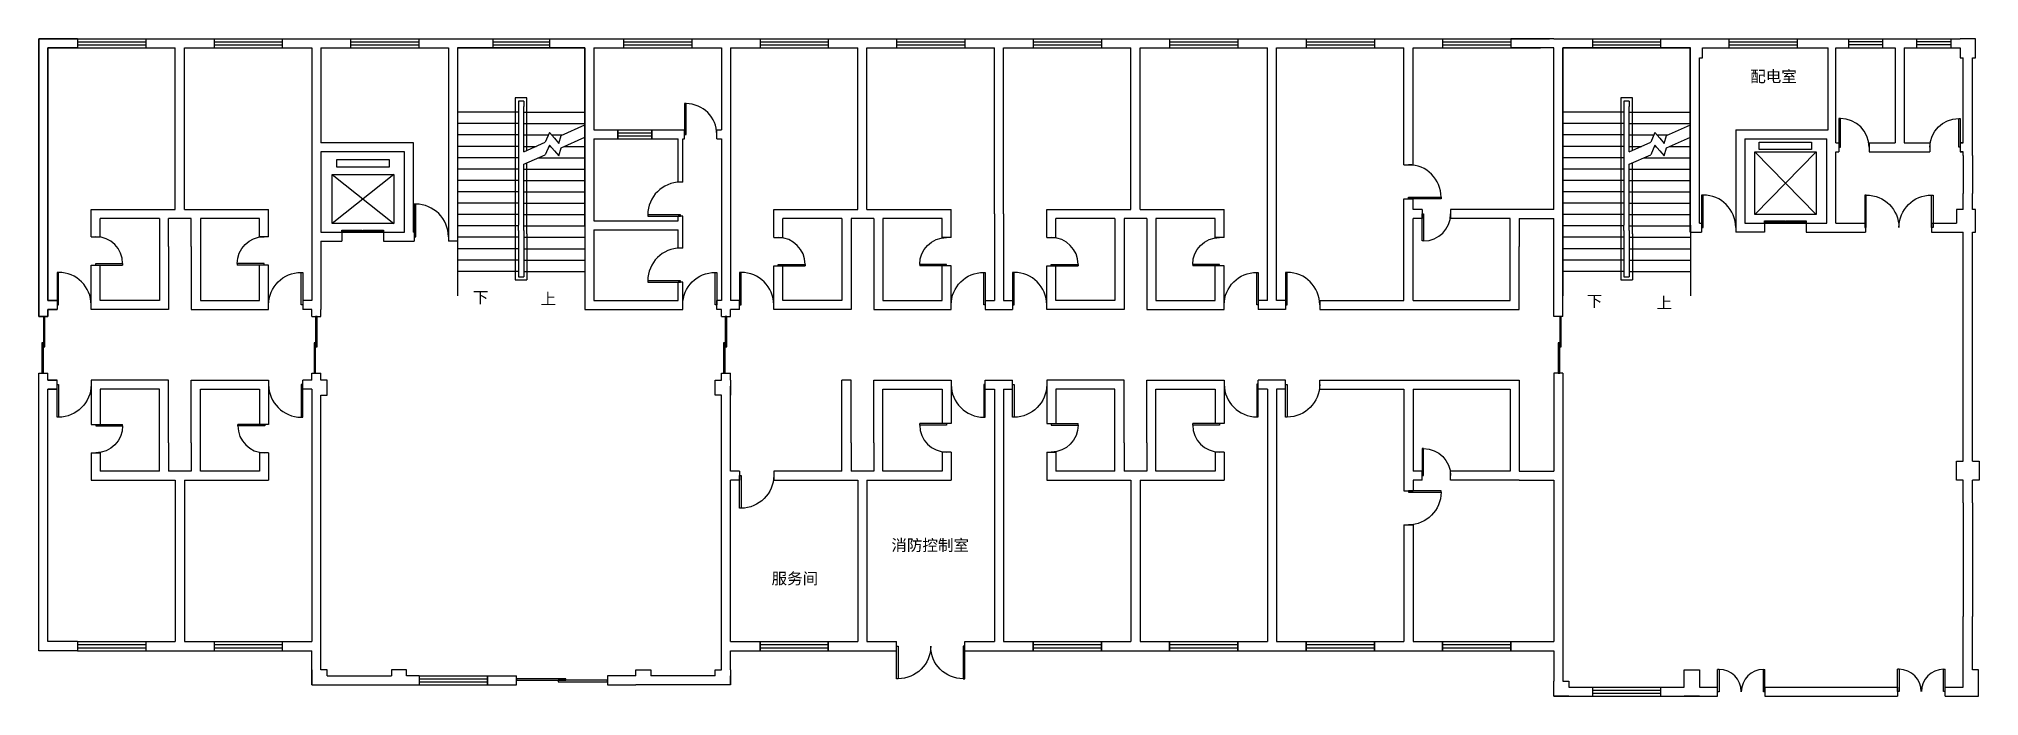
# Model space of a CAD drawing. Extents: x 50851 to 102021, y -94828 to -77488.
import ezdxf

# ---------------------------------------------------------------- set-up
doc = ezdxf.new("R2010")
doc.units = 0
doc.header["$MEASUREMENT"] = 0
for name, color, linetype in [('Door', 14, 'CONTINUOUS'), ('Elevator', 7, 'CONTINUOUS'), ('Stair', 162, 'CONTINUOUS'), ('TEXT', 7, 'CONTINUOUS'), ('Wall', 2, 'CONTINUOUS'), ('Window', 7, 'CONTINUOUS')]:
    doc.layers.add(name, color=color, linetype=linetype)
doc.styles.add('HZ', font='simhei.ttf')

# ---------------------------------------------------------------- blocks, each defined once
blk = doc.blocks.new('双开门3')
at = {"layer": 'Door'}
for p, q in [((-1251, 0), (-1251, 585)), ((-1211, 585), (-1251, 585)), ((-1211, 585), (-1211, 0)), ((-40, 0), (-40, 585)), ((-40, 585), (0, 585)), ((0, 0), (0, 585)), ((-1211, 0), (-1251, 0)), ((0, 0), (-40, 0))]:
    blk.add_line(p, q, dxfattribs=at)
for centre, start, end in [((-1211, 0), 0, 90), ((-40, 0), 90, 180)]:
    blk.add_arc(centre, 585, start, end, dxfattribs=at)
blk = doc.blocks.new('普通门8')
at = {"layer": 'Door'}
for p, q in [((40, 810), (0, 810)), ((0, 810), (0, 0)), ((40, 0), (40, 810)), ((0, 0), (40, 0))]:
    blk.add_line(p, q, dxfattribs=at)
blk.add_arc((40, 0), 810, 0, 90, dxfattribs=at)
blk = doc.blocks.new('双开门')
at = {"layer": 'Door'}
for p, q in [((40, 860), (0, 860)), ((0, 860), (0, 0)), ((40, 0), (40, 860)), ((1760, 0), (1760, 860)), ((1760, 860), (1800, 860)), ((1800, 860), (1800, 0)), ((0, 0), (40, 0)), ((1800, 0), (1760, 0))]:
    blk.add_line(p, q, dxfattribs=at)
for centre, start, end in [((40, 0), 0, 90), ((1760, 0), 90, 180)]:
    blk.add_arc(centre, 860, start, end, dxfattribs=at)
blk = doc.blocks.new('推拉门2')
at = {"layer": 'Door'}
for p, q in [((1300, 0), (0, 0)), ((0, 0), (0, -40)), ((1300, -40), (1300, 0)), ((0, -40), (1300, -40)), ((2400, -40), (1100, -40)), ((1100, -40), (1100, -80)), ((1100, -80), (2400, -80)), ((2400, -80), (2400, -40))]:
    blk.add_line(p, q, dxfattribs=at)
blk = doc.blocks.new('电梯门')
at = {"layer": 'Door'}
for p, q in [((0, 15), (0, 55)), ((0, 55), (540, 55)), ((540, 15), (0, 15)), ((0, 0), (1100, 0)), ((540, 55), (540, 15)), ((560, 15), (560, 55)), ((560, 55), (1100, 55)), ((1100, 15), (560, 15)), ((1100, 55), (1100, 15))]:
    blk.add_line(p, q, dxfattribs=at)
blk = doc.blocks.new('推拉门')
at = {"layer": 'Door'}
for p, q in [((-40, 0), (-40, -800)), ((0, 0), (-40, 0)), ((0, -800), (0, 0)), ((-40, -700), (-80, -700)), ((-80, -700), (-80, -1500)), ((-40, -1500), (-40, -700)), ((-40, -800), (0, -800)), ((-80, -1500), (-40, -1500))]:
    blk.add_line(p, q, dxfattribs=at)
blk = doc.blocks.new('普通门800')
at = {"layer": 'Door'}
for p, q in [((40, 760), (0, 760)), ((0, 760), (0, 0)), ((40, 0), (40, 760)), ((0, 0), (40, 0))]:
    blk.add_line(p, q, dxfattribs=at)
blk.add_arc((40, 0), 760, 0, 90, dxfattribs=at)
blk = doc.blocks.new('普通门6')
at = {"layer": 'Door'}
for p, q in [((0, 0), (40, 0)), ((0, -710), (0, 0)), ((40, 0), (40, -710))]:
    blk.add_line(p, q, dxfattribs=at)
blk.add_arc((40, 0), 710, 270, 0, dxfattribs=at)
blk = doc.blocks.new('普通门5')
at = {"layer": 'Door'}
for p, q in [((0, 0), (0, 40)), ((0, 40), (860, 40)), ((860, 0), (0, 0)), ((860, 40), (860, 0))]:
    blk.add_line(p, q, dxfattribs=at)
blk.add_arc((0, 40), 860, 0, 90, dxfattribs=at)
blk = doc.blocks.new('普通门1')
at = {"layer": 'Door'}
for p, q in [((40, 860), (0, 860)), ((0, 860), (0, 0)), ((40, 0), (40, 860)), ((0, 0), (40, 0))]:
    blk.add_line(p, q, dxfattribs=at)
blk.add_arc((40, 0), 860, 0, 90, dxfattribs=at)
blk = doc.blocks.new('普通门')
at = {"layer": 'Door'}
blk.add_line((710, 40), (710, 0), dxfattribs=at)
for points in [[(0, 0), (0, 40)], [(0, 40), (710, 40)], [(0, 0), (710, 0)]]:
    blk.add_lwpolyline(points, dxfattribs=at)
blk.add_arc((0, 40), 710, 0, 90, dxfattribs=at)
blk = doc.blocks.new('普通门4')
at = {"layer": 'Door'}
for p, q in [((0, 40), (-860, 40)), ((-860, 40), (-860, 0)), ((-860, 0), (0, 0)), ((0, 0), (0, 40))]:
    blk.add_line(p, q, dxfattribs=at)
blk.add_arc((0, 40), 860, 90, 180, dxfattribs=at)
blk = doc.blocks.new('窗1')
at = {"layer": 'Window', "color": 7}
for p, q in [((0, 240), (1800, 240)), ((0, 0), (1800, 0))]:
    blk.add_line(p, q, dxfattribs=at)
at = {"layer": 'Window', "color": 7, "linetype": 'Continuous'}
for p, q in [((0, 240), (0, 0)), ((1800, 240), (1800, 0))]:
    blk.add_line(p, q, dxfattribs=at)
at = {"layer": 'Window', "color": 3}
for p, q in [((0, 160), (1800, 160)), ((0, 80), (1800, 80))]:
    blk.add_line(p, q, dxfattribs=at)
blk = doc.blocks.new('窗2')
at = {"layer": 'Window', "color": 7}
for p, q in [((0, 240), (900, 240)), ((0, 0), (900, 0))]:
    blk.add_line(p, q, dxfattribs=at)
at = {"layer": 'Window'}
for p, q in [((0, 0), (0, 240)), ((900, 0), (900, 240))]:
    blk.add_line(p, q, dxfattribs=at)
at = {"layer": 'Window', "color": 3}
for p, q in [((0, 160), (900, 160)), ((0, 80), (900, 80))]:
    blk.add_line(p, q, dxfattribs=at)
blk = doc.blocks.new('myWindow')
at = {"layer": 'Window'}
for p, q in [((98571, -77488), (99471, -77488)), ((98571, -77728), (99471, -77728))]:
    blk.add_line(p, q, dxfattribs=at)
at = {"layer": 'Window', "color": 3}
for p, q in [((99471, -77568), (98571, -77568)), ((99471, -77648), (98571, -77648))]:
    blk.add_line(p, q, dxfattribs=at)
blk = doc.blocks.new('窗5')
at = {"layer": 'Window', "color": 7}
for p, q in [((0, 240), (1500, 240)), ((0, 0), (1500, 0))]:
    blk.add_line(p, q, dxfattribs=at)
at = {"layer": 'Window', "color": 7, "linetype": 'Continuous'}
blk.add_line((0, 240), (0, 0), dxfattribs=at)
at = {"layer": 'Window', "color": 3}
for p, q in [((0, 160), (1500, 160)), ((0, 80), (1500, 80))]:
    blk.add_line(p, q, dxfattribs=at)
at = {"layer": 'Window'}
blk.add_line((1500, 240), (1500, 0), dxfattribs=at)

msp = doc.modelspace()

# ---------------------------------------------------------------- linework, layer by layer
at = {"layer": 'Door'}
for p, q in [((87371, -82818), (87331, -82818)), ((87371, -88298), (87331, -88298))]:
    msp.add_line(p, q, dxfattribs=at)
at = {"layer": 'Elevator'}
for p, q in [((96217, -80406), (96217, -80211)), ((96217, -80211), (97603, -80211)), ((97603, -80211), (97603, -80406)), ((58707, -80871), (58707, -80675)), ((58707, -80675), (60093, -80675)), ((58707, -80675), (60093, -80675)), ((58707, -80871), (58707, -80675)), ((58707, -80675), (60093, -80675)), ((58707, -80871), (58707, -80675)), ((58707, -80675), (60093, -80675)), ((58707, -80871), (58707, -80675)), ((60093, -80675), (60093, -80871)), ((60093, -80675), (60093, -80871)), ((60093, -80675), (60093, -80871)), ((60093, -80675), (60093, -80871)), ((96100, -80469), (97720, -80469)), ((96100, -80469), (97720, -82120)), ((97720, -80469), (96100, -82120)), ((96100, -82120), (96100, -80469)), ((97603, -80406), (96217, -80406)), ((97720, -80469), (97720, -82120)), ((58590, -81069), (60210, -81069)), ((60210, -81069), (58590, -82360)), ((58590, -81069), (60210, -82360)), ((58590, -82360), (58590, -81069)), ((58590, -82360), (58590, -81069)), ((58590, -81069), (60210, -81069)), ((58590, -82360), (58590, -81069)), ((58590, -81069), (60210, -81069)), ((58590, -82360), (58590, -81069)), ((58590, -81069), (60210, -81069)), ((60093, -80871), (58707, -80871)), ((60093, -80871), (58707, -80871)), ((60093, -80871), (58707, -80871)), ((60093, -80871), (58707, -80871)), ((60210, -81069), (60210, -82360)), ((60210, -81069), (60210, -82360)), ((60210, -81069), (60210, -82360)), ((60210, -81069), (60210, -82360)), ((60210, -82360), (58590, -82360)), ((60210, -82360), (58590, -82360)), ((60210, -82360), (58590, -82360)), ((60210, -82360), (58590, -82360)), ((97720, -82120), (96100, -82120))]:
    msp.add_line(p, q, dxfattribs=at)
at = {"layer": 'Stair'}
for p, q in [((65251, -77728), (61891, -77728)), ((61891, -77728), (61891, -79492)), ((65251, -79492), (65251, -77728)), ((94404, -77728), (91044, -77728)), ((91044, -77728), (91044, -79492)), ((94404, -79492), (94404, -77728)), ((63725, -79048), (63417, -79048)), ((63417, -79048), (63417, -82628)), ((63641, -79132), (63501, -79132)), ((63501, -79132), (63501, -79272)), ((63501, -79272), (63501, -82404)), ((63641, -79132), (63641, -79272)), ((63641, -80468), (63641, -79272)), ((63725, -80431), (63725, -79048)), ((92878, -79048), (92570, -79048)), ((92570, -79048), (92570, -82628)), ((92794, -79132), (92654, -79132)), ((92654, -79132), (92654, -79272)), ((92654, -79272), (92654, -82404)), ((92794, -79132), (92794, -79272)), ((92794, -80468), (92794, -79272)), ((92878, -80431), (92878, -79048)), ((63501, -79424), (61891, -79424)), ((61891, -79492), (61891, -82404)), ((63501, -79724), (61891, -79724)), ((63641, -79424), (65251, -79424)), ((63641, -79724), (65251, -79724)), ((64622, -80034), (65251, -79756)), ((65251, -80485), (65251, -79492)), ((92654, -79424), (91044, -79424)), ((91044, -79492), (91044, -82404)), ((92654, -79724), (91044, -79724)), ((92794, -79424), (94404, -79424)), ((92794, -79724), (94404, -79724)), ((93775, -80034), (94404, -79756)), ((94404, -80485), (94404, -79492)), ((63501, -80024), (61891, -80024)), ((63501, -80324), (61891, -80324)), ((63641, -80024), (64291, -80024)), ((63641, -80468), (64207, -80218)), ((63641, -80324), (63966, -80324)), ((64317, -79963), (64207, -80218)), ((64317, -80291), (64207, -80546)), ((64303, -80324), (64346, -80324)), ((64446, -80112), (64317, -79963)), ((64446, -80440), (64317, -80291)), ((64370, -80024), (64645, -80024)), ((64446, -80112), (64564, -80249)), ((64564, -80249), (64622, -80034)), ((64622, -80362), (65251, -80084)), ((64708, -80324), (65251, -80324)), ((92654, -80024), (91044, -80024)), ((92654, -80324), (91044, -80324)), ((92794, -80024), (93444, -80024)), ((92794, -80468), (93360, -80218)), ((92794, -80324), (93119, -80324)), ((93470, -79963), (93360, -80218)), ((93470, -80291), (93360, -80546)), ((93456, -80324), (93499, -80324)), ((93599, -80112), (93470, -79963)), ((93599, -80440), (93470, -80291)), ((93523, -80024), (93798, -80024)), ((93599, -80112), (93717, -80249)), ((93717, -80249), (93775, -80034)), ((93775, -80362), (94404, -80084)), ((93861, -80324), (94404, -80324)), ((63501, -80624), (61891, -80624)), ((63641, -80796), (64207, -80546)), ((63641, -82404), (63641, -80796)), ((63725, -82628), (63725, -80759)), ((64029, -80624), (65251, -80624)), ((64446, -80440), (64564, -80577)), ((64564, -80577), (64622, -80362)), ((65251, -82404), (65251, -80485)), ((92654, -80624), (91044, -80624)), ((92794, -80796), (93360, -80546)), ((92794, -82404), (92794, -80796)), ((92878, -82628), (92878, -80759)), ((93182, -80624), (94404, -80624)), ((93599, -80440), (93717, -80577)), ((93717, -80577), (93775, -80362)), ((94404, -82404), (94404, -80485)), ((63501, -80924), (61891, -80924)), ((63501, -81224), (61891, -81224)), ((63641, -80924), (65251, -80924)), ((63641, -81224), (65251, -81224)), ((92654, -80924), (91044, -80924)), ((92654, -81224), (91044, -81224)), ((92794, -80924), (94404, -80924)), ((92794, -81224), (94404, -81224)), ((63501, -81524), (61891, -81524)), ((63501, -81824), (61891, -81824)), ((63641, -81524), (65251, -81524)), ((63641, -81824), (65251, -81824)), ((92654, -81524), (91044, -81524)), ((92654, -81824), (91044, -81824)), ((92794, -81524), (94404, -81524)), ((92794, -81824), (94404, -81824)), ((63501, -82124), (61891, -82124)), ((63641, -82124), (65251, -82124)), ((92654, -82124), (91044, -82124)), ((92794, -82124), (94404, -82124)), ((61891, -82404), (61891, -84263)), ((63501, -82424), (61891, -82424)), ((63501, -82724), (61891, -82724)), ((63417, -82628), (63417, -83848)), ((63501, -82544), (63501, -82404)), ((63501, -82544), (63501, -83764)), ((63641, -82544), (63641, -82404)), ((63641, -82424), (65251, -82424)), ((63641, -82544), (63641, -83764)), ((63641, -82724), (65251, -82724)), ((63725, -82628), (63725, -83848)), ((65251, -82404), (65251, -84268)), ((91044, -82404), (91044, -84263)), ((92654, -82424), (91044, -82424)), ((92654, -82724), (91044, -82724)), ((92570, -82628), (92570, -83848)), ((92654, -82544), (92654, -82404)), ((92654, -82544), (92654, -83764)), ((92794, -82544), (92794, -82404)), ((92794, -82424), (94404, -82424)), ((92794, -82544), (92794, -83764)), ((92794, -82724), (94404, -82724)), ((92878, -82628), (92878, -83848)), ((94404, -82404), (94404, -84268)), ((63501, -83024), (61891, -83024)), ((63501, -83324), (61891, -83324)), ((63641, -83024), (65251, -83024)), ((63641, -83324), (65251, -83324)), ((92654, -83024), (91044, -83024)), ((92654, -83324), (91044, -83324)), ((92794, -83024), (94404, -83024)), ((92794, -83324), (94404, -83324)), ((63501, -83624), (61891, -83624)), ((63417, -83848), (63725, -83848)), ((63501, -83764), (63641, -83764)), ((63641, -83624), (65251, -83624)), ((92654, -83624), (91044, -83624)), ((92570, -83848), (92878, -83848)), ((92654, -83764), (92794, -83764)), ((92794, -83624), (94404, -83624))]:
    msp.add_line(p, q, dxfattribs=at)
at = {"layer": 'Wall', "color": 2}
for p, q in [((50851, -77488), (51871, -77488)), ((50851, -77488), (50851, -84808)), ((51091, -77728), (51871, -77728)), ((51091, -77728), (51091, -84388)), ((53671, -77488), (55471, -77488)), ((53671, -77728), (54451, -77728)), ((54451, -81988), (54451, -77728)), ((54691, -77728), (55471, -77728)), ((54691, -81988), (54691, -77728)), ((57271, -77488), (59071, -77488)), ((57271, -77728), (58051, -77728)), ((58051, -77728), (58051, -84388)), ((58291, -77728), (58291, -80228)), ((58291, -77728), (59071, -77728)), ((60871, -77488), (62821, -77488)), ((60871, -77728), (61651, -77728)), ((61651, -77728), (61651, -82828)), ((61891, -77728), (62821, -77728)), ((61891, -77728), (61891, -82828)), ((64321, -77488), (66271, -77488)), ((64321, -77728), (65251, -77728)), ((65251, -77728), (65251, -84628)), ((65491, -77728), (66271, -77728)), ((65491, -77728), (65491, -79888)), ((68071, -77488), (69871, -77488)), ((68071, -77728), (68851, -77728)), ((68851, -77728), (68851, -79888)), ((69091, -77728), (69871, -77728)), ((69091, -77728), (69091, -84388)), ((71671, -77488), (73471, -77488)), ((71671, -77728), (72451, -77728)), ((72451, -81988), (72451, -77728)), ((72691, -77728), (73471, -77728)), ((72691, -81988), (72691, -77728)), ((75271, -77488), (77071, -77488)), ((75271, -77728), (76051, -77728)), ((76051, -82108), (76051, -77728)), ((76291, -82108), (76291, -77728)), ((76291, -77728), (77071, -77728)), ((78871, -77488), (80671, -77488)), ((78871, -77728), (79651, -77728)), ((79651, -81988), (79651, -77728)), ((79891, -77728), (80671, -77728)), ((79891, -81988), (79891, -77728)), ((82471, -77488), (84271, -77488)), ((82471, -77728), (83251, -77728)), ((83251, -84388), (83251, -77728)), ((83491, -77728), (84271, -77728)), ((83491, -84388), (83491, -77728)), ((86071, -77488), (87871, -77488)), ((86071, -77728), (86851, -77728)), ((86851, -80808), (86851, -77728)), ((87091, -77728), (87871, -77728)), ((87091, -80808), (87091, -77728)), ((90801, -77488), (89671, -77488)), ((89671, -77488), (90691, -77488)), ((90801, -77728), (89671, -77728)), ((89671, -77728), (90451, -77728)), ((60731, -80228), (58291, -80228)), ((60731, -82588), (60731, -80228)), ((65491, -79888), (66121, -79888)), ((65491, -80128), (66121, -80128)), ((65491, -80128), (65491, -82288)), ((67021, -79888), (67881, -79888)), ((67021, -80128), (67711, -80128)), ((67711, -81268), (67711, -80128)), ((67831, -81268), (67831, -80128)), ((67831, -80128), (67881, -80128)), ((68731, -79888), (68851, -79888)), ((68731, -80128), (68851, -80128)), ((68851, -80128), (68851, -84388)), ((60491, -80468), (58291, -80468)), ((58291, -80468), (58291, -82588)), ((60491, -82588), (60491, -80468)), ((86851, -84388), (86851, -81708)), ((87091, -81988), (87091, -81708)), ((52231, -82708), (52231, -81988)), ((52231, -81988), (54451, -81988)), ((52471, -82708), (52471, -82228)), ((54031, -82228), (52471, -82228)), ((54031, -82228), (54031, -84388)), ((54871, -82228), (54271, -82228)), ((54691, -81988), (56911, -81988)), ((55111, -82228), (55111, -84388)), ((56671, -82228), (55111, -82228)), ((56671, -82708), (56671, -82228)), ((56911, -82708), (56911, -81988)), ((65491, -82288), (67711, -82288)), ((67711, -82288), (67711, -82168)), ((67831, -83008), (67831, -82168)), ((70231, -82728), (70231, -81988)), ((70231, -81988), (72451, -81988)), ((70471, -82728), (70471, -82228)), ((72031, -82228), (70471, -82228)), ((72031, -82228), (72031, -84388)), ((72871, -82228), (72271, -82228)), ((72691, -81988), (74911, -81988)), ((73111, -82228), (73111, -84388)), ((74671, -82228), (73111, -82228)), ((74671, -82728), (74671, -82228)), ((74911, -82728), (74911, -81988)), ((77431, -82728), (77431, -81988)), ((77431, -81988), (79651, -81988)), ((77671, -82728), (77671, -82228)), ((79231, -82228), (77671, -82228)), ((79231, -82228), (79231, -84388)), ((80071, -82228), (79471, -82228)), ((79471, -82228), (79471, -82848)), ((79891, -81988), (82111, -81988)), ((80071, -82228), (80071, -82848)), ((81871, -82228), (80311, -82228)), ((80311, -82228), (80311, -84388)), ((81871, -82728), (81871, -82228)), ((82111, -82728), (82111, -81988)), ((87331, -81988), (87091, -81988)), ((87331, -82228), (87091, -82228)), ((87091, -84388), (87091, -82228)), ((90801, -81988), (88081, -81988)), ((89651, -82228), (88081, -82228)), ((89651, -84388), (89651, -82228)), ((89891, -82228), (90801, -82228)), ((58291, -82588), (58841, -82588)), ((58291, -82828), (58291, -84628)), ((58291, -82828), (58841, -82828)), ((59941, -82588), (60491, -82588)), ((59941, -82828), (60751, -82828)), ((65491, -82528), (65491, -84388)), ((65491, -82528), (67711, -82528)), ((67711, -83008), (67711, -82528)), ((54271, -82968), (54271, -84628)), ((54871, -82968), (54871, -84628)), ((72271, -82968), (72271, -84628)), ((72871, -82968), (72871, -84628)), ((79471, -82968), (79471, -84628)), ((80071, -82968), (80071, -84628)), ((89891, -84628), (89891, -82968)), ((52231, -84628), (52231, -83458)), ((52471, -84388), (52471, -83458)), ((56671, -84388), (56671, -83458)), ((56911, -84628), (56911, -83458)), ((67711, -84388), (67711, -83908)), ((67831, -84628), (67831, -83908)), ((70231, -84628), (70231, -83478)), ((70471, -84388), (70471, -83478)), ((74671, -84388), (74671, -83478)), ((74911, -84628), (74911, -83478)), ((77431, -84628), (77431, -83478)), ((77671, -84388), (77671, -83478)), ((81871, -84388), (81871, -83478)), ((82111, -84628), (82111, -83478)), ((51091, -84388), (51331, -84388)), ((54031, -84388), (52471, -84388)), ((55111, -84388), (56671, -84388)), ((58051, -84388), (57811, -84388)), ((65491, -84388), (67711, -84388)), ((69331, -84388), (69091, -84388)), ((72031, -84388), (70471, -84388)), ((73111, -84388), (74671, -84388)), ((75811, -84388), (76051, -84388)), ((76291, -84388), (76531, -84388)), ((79231, -84388), (77671, -84388)), ((80311, -84388), (81871, -84388)), ((83251, -84388), (83011, -84388)), ((83731, -84388), (83491, -84388)), ((84631, -84388), (86851, -84388)), ((87091, -84388), (89651, -84388)), ((51091, -84628), (51331, -84628)), ((51091, -84628), (51091, -84808)), ((54271, -84628), (52231, -84628)), ((54871, -84628), (56911, -84628)), ((58051, -84628), (57811, -84628)), ((65251, -84628), (67831, -84628)), ((68851, -84628), (68731, -84628)), ((69331, -84628), (69091, -84628)), ((72271, -84628), (70231, -84628)), ((72871, -84628), (74911, -84628)), ((75811, -84628), (76531, -84628)), ((79471, -84628), (77431, -84628)), ((80071, -84628), (82111, -84628)), ((83731, -84628), (83011, -84628)), ((84631, -84628), (89891, -84628)), ((51091, -86488), (51331, -86488)), ((51091, -86728), (51331, -86728)), ((52231, -86488), (52231, -87658)), ((54271, -86488), (52231, -86488)), ((52471, -86728), (52471, -87658)), ((54031, -86728), (52471, -86728)), ((54031, -88888), (54031, -86728)), ((54271, -88148), (54271, -86488)), ((54871, -88148), (54871, -86488)), ((54871, -86488), (56911, -86488)), ((55111, -88888), (55111, -86728)), ((55111, -86728), (56671, -86728)), ((56671, -86728), (56671, -87658)), ((56911, -86488), (56911, -87658)), ((58051, -86488), (57811, -86488)), ((58051, -86728), (57811, -86728)), ((58291, -94128), (58291, -86888)), ((68851, -94128), (68851, -86888)), ((69091, -88888), (69091, -86728)), ((72271, -86488), (72031, -86488)), ((72031, -88888), (72031, -86488)), ((72271, -88148), (72271, -86488)), ((72871, -88148), (72871, -86488)), ((72871, -86488), (74911, -86488)), ((73111, -88888), (73111, -86728)), ((73111, -86728), (74671, -86728)), ((74671, -86728), (74671, -87638)), ((74911, -86488), (74911, -87638)), ((75811, -86488), (76531, -86488)), ((75811, -86728), (76051, -86728)), ((76051, -86728), (76051, -93388)), ((76291, -86728), (76291, -93388)), ((76291, -86728), (76531, -86728)), ((77431, -86488), (77431, -87638)), ((79471, -86488), (77431, -86488)), ((77671, -86728), (77671, -87638)), ((79231, -86728), (77671, -86728)), ((79231, -88888), (79231, -86728)), ((79471, -88148), (79471, -86488)), ((80071, -86488), (82111, -86488)), ((80071, -88148), (80071, -86488)), ((80311, -86728), (81871, -86728)), ((80311, -88888), (80311, -86728)), ((81871, -86728), (81871, -87638)), ((82111, -86488), (82111, -87638)), ((83731, -86488), (83011, -86488)), ((83251, -86728), (83011, -86728)), ((83251, -86728), (83251, -93388)), ((83731, -86728), (83491, -86728)), ((83491, -86728), (83491, -93388)), ((84631, -86488), (89891, -86488)), ((84631, -86728), (86851, -86728)), ((86851, -86728), (86851, -89408)), ((87091, -86728), (87091, -88888)), ((87091, -86728), (89651, -86728)), ((89651, -86728), (89651, -88888)), ((89891, -86488), (89891, -88148)), ((52231, -88408), (52231, -89128)), ((52471, -88408), (52471, -88888)), ((56671, -88408), (56671, -88888)), ((56911, -88408), (56911, -89128)), ((74671, -88388), (74671, -88888)), ((74911, -88388), (74911, -89128)), ((77431, -88388), (77431, -89128)), ((77671, -88388), (77671, -88888)), ((81871, -88388), (81871, -88888)), ((82111, -88388), (82111, -89128)), ((54031, -88888), (52471, -88888)), ((54871, -88888), (54271, -88888)), ((56671, -88888), (55111, -88888)), ((69331, -88888), (69091, -88888)), ((70231, -88888), (70231, -89128)), ((72031, -88888), (70231, -88888)), ((72871, -88888), (72271, -88888)), ((74671, -88888), (73111, -88888)), ((79231, -88888), (77671, -88888)), ((80071, -88888), (79471, -88888)), ((81871, -88888), (80311, -88888)), ((87331, -88888), (87091, -88888)), ((89651, -88888), (88081, -88888)), ((89891, -88888), (90801, -88888)), ((52231, -89128), (54451, -89128)), ((54451, -89128), (54451, -93388)), ((54691, -89128), (56911, -89128)), ((54691, -89128), (54691, -93388)), ((69331, -89128), (69091, -89128)), ((69091, -93388), (69091, -89128)), ((70231, -89128), (72451, -89128)), ((72451, -89128), (72451, -93388)), ((72691, -89128), (74911, -89128)), ((72691, -89128), (72691, -93388)), ((77431, -89128), (79651, -89128)), ((79651, -89128), (79651, -93388)), ((79891, -89128), (82111, -89128)), ((79891, -89128), (79891, -93388)), ((87331, -89128), (87091, -89128)), ((87091, -89128), (87091, -89408)), ((89891, -89128), (88081, -89128)), ((89891, -89128), (90801, -89128)), ((86851, -90308), (86851, -93388)), ((87091, -90308), (87091, -93388)), ((53671, -93388), (54451, -93388)), ((53671, -93628), (55471, -93628)), ((54691, -93388), (55471, -93388)), ((57271, -93388), (58051, -93388)), ((57271, -93628), (58051, -93628)), ((58051, -94528), (58051, -93628)), ((69091, -93388), (69871, -93388)), ((69091, -93628), (69871, -93628)), ((69091, -94128), (69091, -93628)), ((71671, -93388), (72451, -93388)), ((71671, -93628), (73471, -93628)), ((72691, -93388), (73471, -93388)), ((75271, -93388), (76051, -93388)), ((75271, -93628), (77071, -93628)), ((76291, -93388), (77071, -93388)), ((78871, -93388), (79651, -93388)), ((78871, -93628), (80671, -93628)), ((79891, -93388), (80671, -93388)), ((82471, -93388), (83251, -93388)), ((82471, -93628), (84271, -93628)), ((83491, -93388), (84271, -93388)), ((86071, -93388), (86851, -93388)), ((86071, -93628), (87871, -93628)), ((87091, -93388), (87871, -93388)), ((89671, -93388), (90451, -93388)), ((89671, -93628), (90691, -93628)), ((58451, -94288), (60151, -94288)), ((69091, -94528), (66871, -94528)), ((68691, -94288), (66991, -94288))]:
    msp.add_line(p, q, dxfattribs=at)
at = {"layer": 'Wall'}
for p, q in [((51871, -77488), (50851, -77488)), ((50851, -84808), (50851, -77488)), ((51871, -77728), (51091, -77728)), ((51091, -84388), (51091, -77728)), ((90801, -77488), (91821, -77488)), ((91041, -84808), (91044, -77728)), ((91044, -77728), (91821, -77728)), ((91821, -77488), (91821, -77728)), ((93621, -77488), (93621, -77728)), ((93621, -77488), (95421, -77488)), ((93621, -77728), (94401, -77728)), ((94401, -81308), (94401, -77728)), ((94721, -77728), (95421, -77728)), ((95421, -77488), (95421, -77728)), ((97221, -77488), (97221, -77728)), ((97221, -77488), (98571, -77488)), ((97221, -77728), (98041, -77728)), ((98001, -77488), (98571, -77488)), ((98041, -79888), (98041, -77728)), ((98241, -77728), (98571, -77728)), ((98241, -79888), (98241, -77728)), ((98571, -77488), (98571, -77728)), ((99471, -77488), (99471, -77728)), ((99471, -77488), (100371, -77488)), ((99471, -77728), (99801, -77728)), ((99801, -77728), (99801, -80228)), ((100041, -77728), (100041, -80228)), ((100041, -77728), (100371, -77728)), ((100371, -77488), (100371, -77728)), ((101271, -77488), (101521, -77488)), ((101271, -77488), (101271, -77728)), ((101271, -77728), (101521, -77728)), ((90801, -81988), (90801, -77888)), ((94646, -81308), (94646, -77988)), ((101601, -80228), (101601, -77988)), ((101841, -80568), (101841, -77988)), ((66121, -79888), (66121, -80128)), ((67021, -79888), (67021, -80128)), ((67881, -80128), (67881, -79888)), ((67881, -80064), (67881, -79951)), ((68731, -80128), (68731, -79888)), ((68731, -80064), (68731, -79951)), ((95601, -79888), (98041, -79888)), ((95601, -79888), (95601, -82588)), ((95841, -80128), (98001, -80128)), ((95841, -80128), (95841, -82348)), ((98001, -82348), (98001, -80128)), ((98241, -80228), (98241, -79888)), ((98241, -80228), (98321, -80228)), ((98321, -80228), (98321, -80468)), ((99121, -80228), (99121, -80468)), ((99121, -80228), (99801, -80228)), ((100041, -80228), (100721, -80228)), ((100721, -80228), (100721, -80468)), ((101521, -80228), (101521, -80468)), ((101521, -80228), (101601, -80228)), ((101601, -80228), (101521, -80228)), ((98241, -80468), (98321, -80468)), ((98241, -82348), (98241, -80468)), ((99121, -80468), (100721, -80468)), ((101521, -80468), (101601, -80468)), ((101601, -80468), (101521, -80468)), ((101601, -80568), (101601, -80468)), ((101601, -80568), (101601, -81568)), ((101841, -80568), (101841, -81568)), ((67831, -81268), (67711, -81268)), ((94401, -82588), (94401, -81308)), ((94646, -82348), (94646, -81308)), ((101601, -81988), (101601, -81568)), ((101841, -81988), (101841, -81568)), ((54271, -82968), (54271, -82228)), ((54871, -82968), (54871, -82228)), ((67831, -82168), (67711, -82168)), ((72271, -82228), (72271, -82968)), ((72871, -82228), (72871, -82968)), ((76051, -82108), (76051, -84388)), ((76291, -82108), (76291, -84388)), ((87331, -81988), (87331, -82228)), ((88081, -81988), (88081, -82228)), ((89891, -82228), (89891, -82968)), ((90801, -84808), (90801, -82228)), ((94646, -82348), (94701, -82348)), ((94701, -82348), (94701, -82588)), ((95841, -82348), (96361, -82348)), ((96361, -82348), (96361, -82588)), ((97461, -82348), (98001, -82348)), ((97461, -82348), (97461, -82588)), ((98241, -82348), (99022, -82348)), ((99022, -82348), (99022, -82588)), ((100764, -82348), (100764, -82588)), ((100764, -82348), (101421, -82348)), ((52231, -82708), (52471, -82708)), ((56911, -82708), (56671, -82708)), ((60731, -82588), (60751, -82588)), ((60751, -82588), (60751, -82828)), ((70231, -82728), (70471, -82728)), ((74911, -82728), (74671, -82728)), ((77431, -82728), (77671, -82728)), ((79471, -82848), (79471, -82968)), ((80071, -82848), (80071, -82968)), ((82111, -82728), (81871, -82728)), ((82111, -82728), (81871, -82728)), ((94401, -82588), (94701, -82588)), ((96361, -82588), (95601, -82588)), ((97461, -82588), (99022, -82588)), ((99023, -82588), (99023, -82588)), ((100764, -82588), (101441, -82588)), ((101601, -88628), (101601, -82588)), ((101601, -88628), (101601, -82588)), ((101601, -88628), (101601, -82588)), ((101841, -88628), (101841, -82588)), ((101841, -88628), (101841, -82588)), ((67831, -83008), (67711, -83008)), ((52231, -83458), (52471, -83458)), ((56911, -83458), (56671, -83458)), ((56911, -83458), (56671, -83458)), ((67831, -83908), (67711, -83908)), ((70231, -83478), (70471, -83478)), ((74911, -83478), (74671, -83478)), ((74911, -83478), (74671, -83478)), ((77431, -83478), (77671, -83478)), ((77431, -83478), (77671, -83478)), ((82111, -83478), (81871, -83478)), ((82111, -83478), (81871, -83478)), ((51331, -84388), (51091, -84388)), ((68851, -84388), (68731, -84388)), ((50851, -84808), (51091, -84808)), ((51331, -84628), (51091, -84628)), ((51091, -84808), (51091, -84628)), ((58051, -84808), (58051, -84628)), ((58051, -84808), (58291, -84808)), ((58291, -84808), (58291, -84628)), ((68851, -84808), (68851, -84628)), ((68851, -84808), (69091, -84808)), ((69091, -84808), (69091, -84628)), ((91041, -84808), (90801, -84808)), ((50851, -86308), (51091, -86308)), ((50851, -93628), (50851, -86308)), ((51091, -86488), (51091, -86308)), ((58051, -86308), (58291, -86308)), ((58051, -86488), (58051, -86308)), ((58291, -86488), (58291, -86308)), ((68851, -86308), (69091, -86308)), ((68851, -86488), (68851, -86308)), ((69091, -86488), (69091, -86308)), ((91041, -86308), (90801, -86308)), ((90801, -86308), (90801, -88888)), ((91041, -86308), (91041, -94428)), ((51331, -86488), (51091, -86488)), ((51331, -86728), (51091, -86728)), ((51091, -93388), (51091, -86728)), ((58051, -86728), (58051, -93388)), ((52231, -87658), (52471, -87658)), ((52231, -87658), (52471, -87658)), ((56911, -87658), (56671, -87658)), ((74911, -87638), (74671, -87638)), ((74911, -87638), (74671, -87638)), ((77431, -87638), (77671, -87638)), ((82111, -87638), (81871, -87638)), ((52231, -88408), (52471, -88408)), ((54271, -88148), (54271, -88888)), ((54871, -88148), (54871, -88888)), ((56911, -88408), (56671, -88408)), ((56911, -88408), (56671, -88408)), ((72271, -88148), (72271, -88888)), ((72871, -88148), (72871, -88888)), ((74911, -88388), (74671, -88388)), ((77431, -88388), (77671, -88388)), ((79471, -88148), (79471, -88888)), ((80071, -88148), (80071, -88888)), ((82111, -88388), (81871, -88388)), ((89891, -88148), (89891, -88888)), ((87331, -89128), (87331, -88888)), ((88081, -89128), (88081, -88888)), ((90801, -89128), (90801, -93388)), ((101601, -89728), (101601, -89128)), ((101841, -89728), (101841, -89128)), ((101601, -89728), (101601, -92728)), ((101841, -89728), (101841, -92728)), ((101601, -94588), (101601, -92728)), ((101841, -94128), (101841, -92728)), ((51871, -93628), (50851, -93628)), ((51871, -93388), (51091, -93388)), ((51871, -93388), (51871, -93628)), ((89671, -93388), (90801, -93388)), ((89671, -93628), (90801, -93628)), ((90801, -93628), (90801, -94428)), ((102001, -94128), (101841, -94128)), ((102001, -94828), (102001, -94128)), ((60882, -94288), (60551, -94288)), ((60551, -94528), (60882, -94528)), ((60882, -94288), (60882, -94528)), ((62682, -94288), (63451, -94288)), ((62682, -94528), (62682, -94288)), ((62682, -94528), (63451, -94528)), ((63451, -94528), (63451, -94288)), ((66591, -94288), (65851, -94288)), ((65851, -94288), (65851, -94528)), ((65851, -94528), (66591, -94528)), ((69091, -94528), (66591, -94528)), ((91201, -94588), (91821, -94588)), ((91821, -94588), (91821, -94828)), ((93621, -94588), (94241, -94588)), ((93621, -94588), (93621, -94828)), ((94641, -94588), (95121, -94588)), ((95121, -94828), (95121, -94588)), ((95121, -94828), (95121, -94588)), ((96372, -94588), (96372, -94828)), ((96372, -94588), (99870, -94588)), ((99870, -94588), (99870, -94828)), ((101121, -94588), (101601, -94588)), ((101121, -94828), (101121, -94588)), ((90801, -94828), (91821, -94828)), ((93621, -94828), (95121, -94828)), ((96372, -94828), (99870, -94828)), ((101121, -94828), (101601, -94828)), ((101601, -94828), (102001, -94828))]:
    msp.add_line(p, q, dxfattribs=at)
at = {"layer": 'Wall', "color": 2, "linetype": 'Continuous'}
for p, q in [((51871, -77488), (51871, -77728)), ((53671, -77488), (53671, -77728)), ((55471, -77488), (55471, -77728)), ((57271, -77488), (57271, -77728)), ((59071, -77488), (59071, -77728)), ((60871, -77488), (60871, -77728)), ((62821, -77488), (62821, -77728)), ((64321, -77488), (64321, -77728)), ((66271, -77488), (66271, -77728)), ((68071, -77488), (68071, -77728)), ((69871, -77488), (69871, -77728)), ((71671, -77488), (71671, -77728)), ((73471, -77488), (73471, -77728)), ((75271, -77488), (75271, -77728)), ((77071, -77488), (77071, -77728)), ((78871, -77488), (78871, -77728)), ((80671, -77488), (80671, -77728)), ((82471, -77488), (82471, -77728)), ((84271, -77488), (84271, -77728)), ((86071, -77488), (86071, -77728)), ((87871, -77488), (87871, -77728)), ((89671, -77488), (89671, -77728)), ((67711, -79888), (67831, -79888)), ((86851, -80808), (87091, -80808)), ((86851, -81708), (87091, -81708)), ((58841, -82588), (58841, -82828)), ((59941, -82588), (59941, -82828)), ((61891, -82828), (61651, -82828)), ((51331, -84388), (51331, -84628)), ((57811, -84388), (57811, -84628)), ((68731, -84628), (68731, -84388)), ((69331, -84628), (69331, -84388)), ((75811, -84388), (75811, -84628)), ((76531, -84388), (76531, -84628)), ((83011, -84388), (83011, -84628)), ((83731, -84388), (83731, -84628)), ((84631, -84388), (84631, -84628)), ((51091, -84808), (50851, -84808)), ((51331, -86728), (51331, -86488)), ((57811, -86728), (57811, -86488)), ((69091, -86888), (69091, -86648)), ((75811, -86728), (75811, -86488)), ((76531, -86728), (76531, -86488)), ((83011, -86728), (83011, -86488)), ((83731, -86728), (83731, -86488)), ((84631, -86728), (84631, -86488)), ((69331, -88888), (69331, -89128)), ((86851, -89408), (87091, -89408)), ((86851, -90308), (87091, -90308)), ((53671, -93388), (53671, -93628)), ((55471, -93388), (55471, -93628)), ((57271, -93388), (57271, -93628)), ((69871, -93628), (69871, -93388)), ((71671, -93628), (71671, -93388)), ((73471, -93628), (73471, -93388)), ((75271, -93628), (75271, -93388)), ((77071, -93628), (77071, -93388)), ((78871, -93628), (78871, -93388)), ((80671, -93628), (80671, -93388)), ((82471, -93628), (82471, -93388)), ((84271, -93628), (84271, -93388)), ((86071, -93628), (86071, -93388)), ((87871, -93628), (87871, -93388)), ((89671, -93628), (89671, -93388)), ((58051, -94528), (58051, -94288)), ((69091, -94528), (69091, -94288))]:
    msp.add_line(p, q, dxfattribs=at)
at = {"layer": 'Wall'}
for points in [[(90801, -77488), (91201, -77488)], [(90801, -77888), (90801, -77888), (90801, -77728)], [(94646, -77988), (94721, -77988), (94721, -77728)], [(101841, -77988), (101921, -77988), (101921, -77488), (101521, -77488)], [(101521, -77728), (101521, -77988), (101601, -77988)], [(101601, -81988), (101421, -81988), (101421, -82348)], [(101601, -81988), (101421, -81988), (101421, -82348)], [(101841, -82588), (101921, -82588), (101921, -81988), (101841, -81988)], [(101841, -82588), (101921, -82588), (101921, -81988), (101841, -81988)], [(101421, -82588), (101601, -82588)], [(101421, -82588), (101601, -82588)], [(58291, -86888), (58451, -86888), (58451, -86488), (58291, -86488)], [(68851, -86888), (68691, -86888), (68691, -86488), (68851, -86488)], [(69091, -86488), (69091, -86888)], [(101601, -89128), (101421, -89128), (101421, -88628), (101601, -88628)], [(101841, -88628), (102021, -88628), (102021, -89128), (101841, -89128)], [(58051, -94128), (58051, -94528), (60151, -94528)], [(58451, -94288), (58451, -94128), (58291, -94128)], [(60551, -94288), (60551, -94128), (60151, -94128), (60151, -94288)], [(66591, -94288), (66591, -94128), (66991, -94128), (66991, -94288)], [(68691, -94288), (68691, -94128), (68851, -94128)], [(69091, -94128), (69091, -94528), (68691, -94528)], [(94241, -94588), (94241, -94128), (94641, -94128), (94641, -94588)], [(60151, -94528), (60551, -94528)], [(66991, -94528), (66591, -94528)], [(91201, -94828), (90801, -94828), (90801, -94428)], [(91041, -94428), (91201, -94428), (91201, -94588)], [(94641, -94828), (94241, -94828)]]:
    msp.add_lwpolyline(points, dxfattribs=at)

# ---------------------------------------------------------------- block references
at = {"layer": 'Door'}
for name, p in [('普通门8', (67881, -80008)), ('普通门800', (98321, -80348)), ('普通门5', (86971, -81708)), ('普通门4', (67771, -82168)), ('普通门1', (60751, -82708)), ('普通门1', (94701, -82468)), ('普通门6', (87331, -82108)), ('电梯门', (96361, -82348)), ('普通门', (52351, -83458)), ('电梯门', (58841, -82588)), ('普通门', (70351, -83478)), ('普通门', (77551, -83478)), ('普通门4', (67771, -83908)), ('普通门1', (51331, -84508)), ('普通门1', (69331, -84508)), ('普通门1', (76531, -84508)), ('普通门1', (83731, -84508)), ('推拉门', (51011, -84808)), ('推拉门', (58191, -84808)), ('推拉门', (68991, -84808)), ('推拉门', (91001, -84808)), ('双开门3', (96372, -94708)), ('双开门3', (101121, -94703)), ('推拉门2', (63451, -94368))]:
    msp.add_blockref(name, p, dxfattribs=at)
at = {"layer": 'Door', "xscale": -1}
for name, p in [('普通门800', (101521, -80348)), ('双开门', (100804, -82468)), ('普通门', (56791, -83458)), ('普通门', (74791, -83478)), ('普通门', (81991, -83478)), ('普通门1', (57811, -84508)), ('普通门1', (68731, -84508)), ('普通门1', (75811, -84508)), ('普通门1', (83011, -84508))]:
    msp.add_blockref(name, p, dxfattribs=at)
at = {"layer": 'Door', "xscale": -1, "rotation": 180}
for name, p in [('普通门1', (51331, -86608)), ('普通门1', (76531, -86608)), ('普通门1', (83731, -86604)), ('普通门', (52351, -87658)), ('普通门', (77551, -87638)), ('普通门6', (87331, -89008)), ('普通门1', (69331, -89008)), ('普通门5', (86971, -89408)), ('双开门', (73471, -93508))]:
    msp.add_blockref(name, p, dxfattribs=at)
at = {"layer": 'Door', "rotation": 180}
for name, p in [('普通门1', (57811, -86608)), ('普通门1', (75811, -86608)), ('普通门1', (83011, -86599)), ('普通门', (56810, -87658)), ('普通门', (74791, -87638)), ('普通门', (81991, -87638))]:
    msp.add_blockref(name, p, dxfattribs=at)
at = {"layer": 'Window'}
for name, p in [('窗1', (51871, -77728)), ('窗1', (55471, -77728)), ('窗1', (59071, -77728)), ('窗5', (62821, -77728)), ('窗1', (66271, -77728)), ('窗1', (69871, -77728)), ('窗1', (73471, -77728)), ('窗1', (77071, -77728)), ('窗1', (80671, -77728)), ('窗1', (84271, -77728)), ('窗1', (87871, -77728)), ('窗1', (91821, -77728)), ('窗1', (95421, -77728)), ('myWindow', (0, 0)), ('myWindow', (1800, 0)), ('窗2', (66121, -80128)), ('窗1', (51871, -93628)), ('窗1', (55471, -93628)), ('窗1', (69871, -93628)), ('窗1', (77071, -93628)), ('窗1', (80671, -93628)), ('窗1', (84271, -93628)), ('窗1', (87871, -93628)), ('窗1', (60882, -94528)), ('窗1', (91821, -94828))]:
    msp.add_blockref(name, p, dxfattribs=at)

# ---------------------------------------------------------------- texts
at = {"layer": 'TEXT', "style": 'HZ'}
for s, p in [('配电室', (95984, -78630)), ('下', (62298, -84457)), ('上', (64085, -84498)), ('下', (91673, -84555)), ('上', (93512, -84603)), ('消防控制室', (73334, -90994)), ('服务间', (70175, -91873))]:
    msp.add_text(s, height=300, dxfattribs=at).set_placement(p)

doc.saveas('drawing.dxf')
